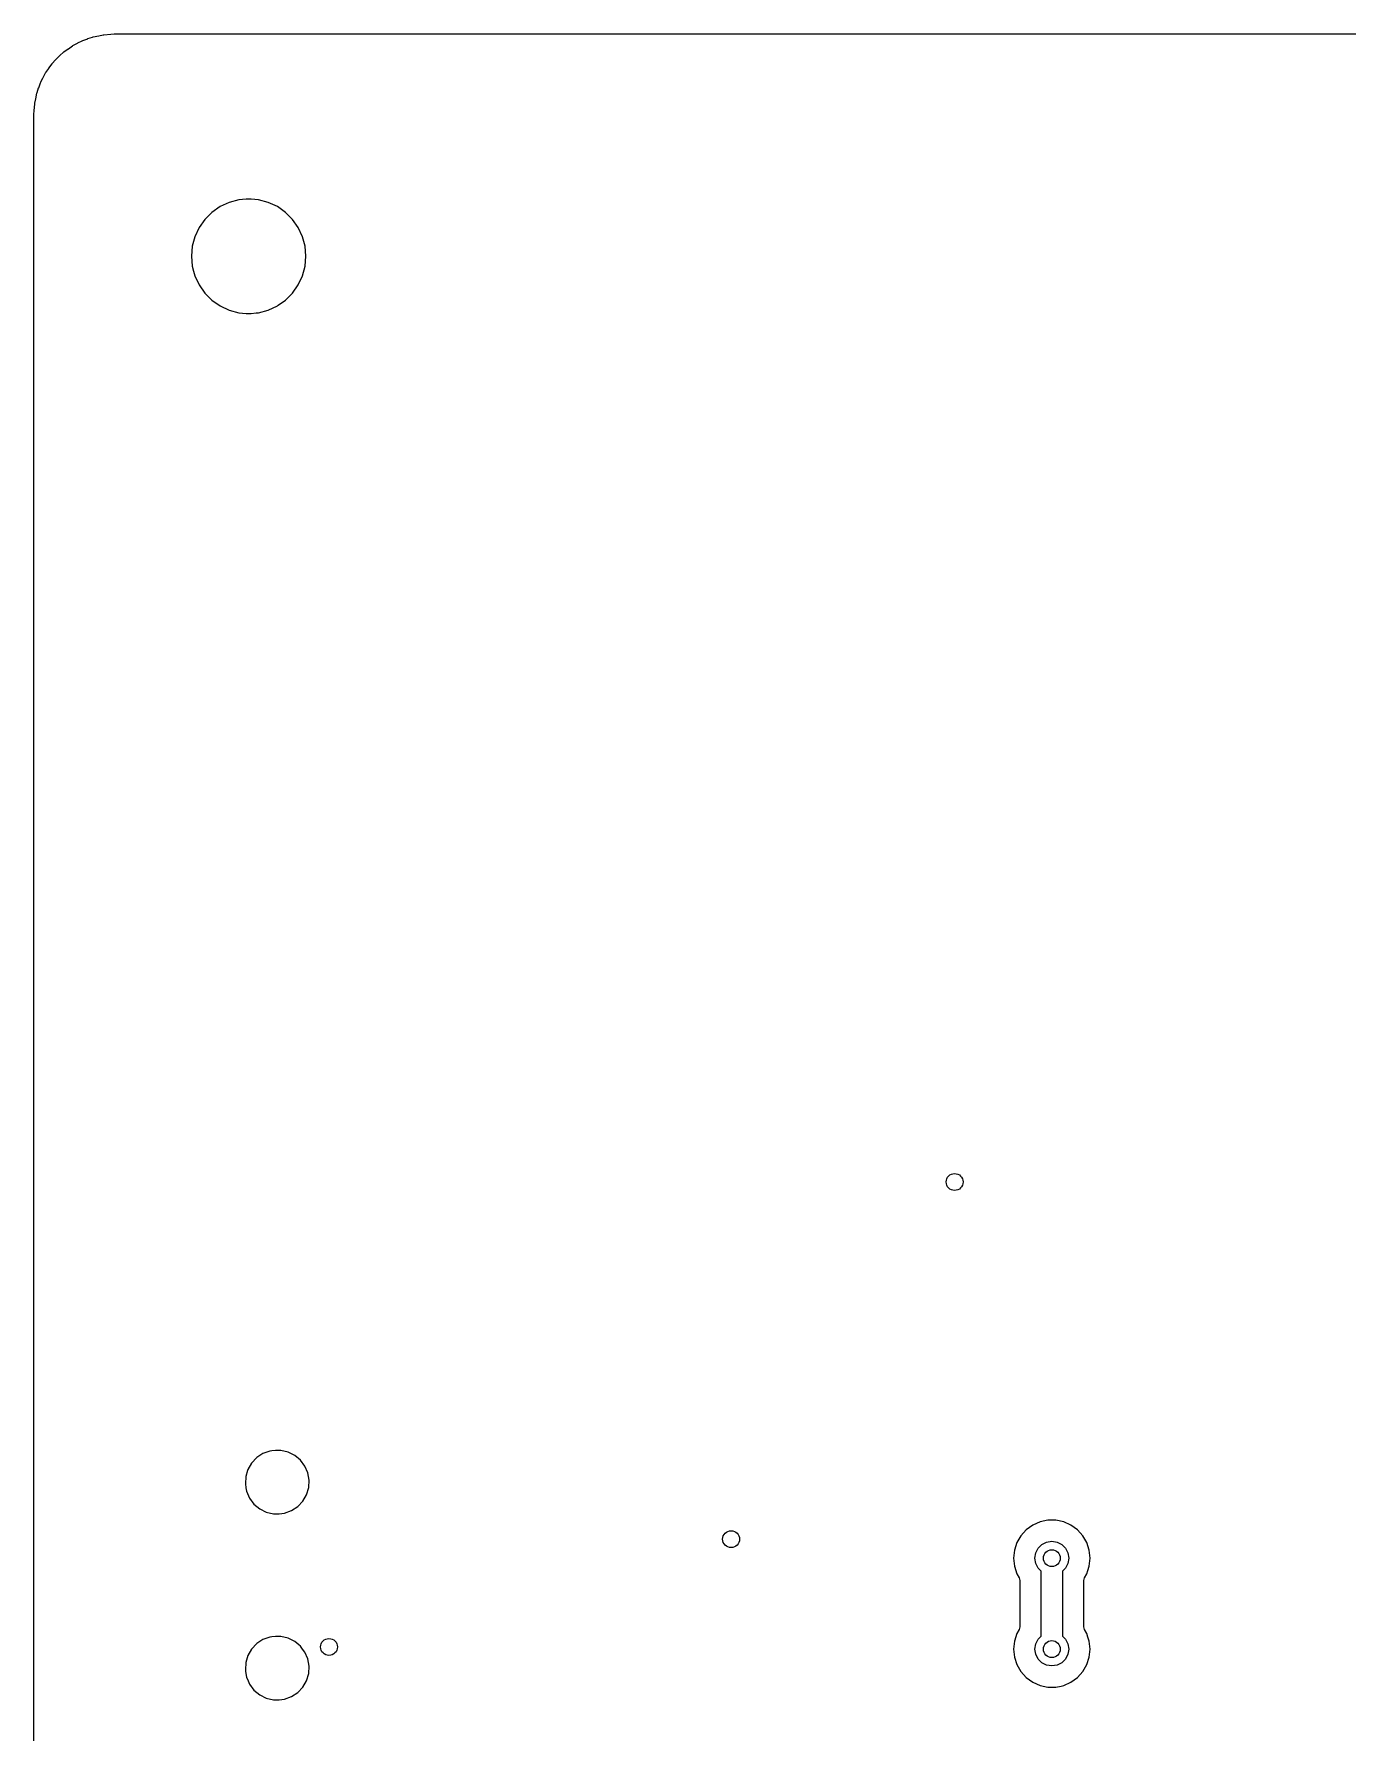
# Model space of a CAD drawing. Extents: x 5.05 to 8.3, y -4.1 to -1.1.
# Drawn here: x 5.05 to 6.273, y -2.682 to -1.1 of the extents above; entities that cross this region are included whole.
import ezdxf

# ---------------------------------------------------------------- set-up
doc = ezdxf.new("R2010")
doc.units = 0
doc.header["$MEASUREMENT"] = 0
doc.layers.add('BLACK', color=7, linetype='CONTINUOUS')

msp = doc.modelspace()

# ---------------------------------------------------------------- linework, layer by layer
at = {"layer": 'BLACK', "linetype": 'CONTINUOUS'}
for p, q in [((5.09083, -1.10843), (5.09499, -1.10638)), ((5.09499, -1.10638), (5.09544, -1.10618)), ((5.09544, -1.10618), (5.10018, -1.10442)), ((5.10018, -1.10442), (5.10031, -1.10437)), ((5.10031, -1.10437), (5.10461, -1.10291)), ((5.10461, -1.10291), (5.10514, -1.10276)), ((5.10514, -1.10276), (5.11031, -1.10164)), ((5.11031, -1.10164), (5.11038, -1.10162)), ((5.11038, -1.10162), (5.11461, -1.10078)), ((5.11461, -1.10078), (5.11521, -1.1007)), ((5.11521, -1.1007), (5.12171, -1.10024)), ((5.12171, -1.10024), (5.12484, -1.10003)), ((5.12171, -1.10024), (5.12171, -1.10024)), ((5.12484, -1.10003), (5.12516, -1.10002)), ((5.12516, -1.10002), (8.22484, -1.10002)), ((5.07036, -1.12384), (5.07384, -1.12036)), ((5.07384, -1.12036), (5.07407, -1.12015)), ((5.07407, -1.12015), (5.0776, -1.11705)), ((5.0776, -1.11705), (5.07789, -1.11682)), ((5.07789, -1.11682), (5.08183, -1.11387)), ((5.08183, -1.11387), (5.08204, -1.11372)), ((5.08204, -1.11372), (5.08593, -1.11112)), ((5.08593, -1.11112), (5.0863, -1.1109)), ((5.0863, -1.1109), (5.09066, -1.10852)), ((5.09066, -1.10852), (5.09083, -1.10843)), ((5.05852, -1.14066), (5.0609, -1.1363)), ((5.0609, -1.1363), (5.06112, -1.13593)), ((5.06112, -1.13593), (5.06372, -1.13204)), ((5.06372, -1.13204), (5.06387, -1.13183)), ((5.06387, -1.13183), (5.06682, -1.12789)), ((5.06682, -1.12789), (5.06705, -1.1276)), ((5.06705, -1.1276), (5.07015, -1.12407)), ((5.07015, -1.12407), (5.07036, -1.12384)), ((5.05291, -1.15461), (5.05437, -1.15031)), ((5.05437, -1.15031), (5.05442, -1.15018)), ((5.05442, -1.15018), (5.05618, -1.14544)), ((5.05618, -1.14544), (5.05638, -1.14499)), ((5.05638, -1.14499), (5.05843, -1.14083)), ((5.05843, -1.14083), (5.05852, -1.14066)), ((5.05024, -1.17171), (5.0507, -1.16521)), ((5.0507, -1.16521), (5.05078, -1.16461)), ((5.05078, -1.16461), (5.05162, -1.16038)), ((5.05162, -1.16038), (5.05164, -1.16031)), ((5.05164, -1.16031), (5.05276, -1.15514)), ((5.05276, -1.15514), (5.05291, -1.15461)), ((5.05002, -1.17516), (5.05003, -1.17484)), ((5.05002, -1.30709), (5.05002, -1.17516)), ((5.05003, -1.1748), (5.05024, -1.17171)), ((5.05003, -1.17484), (5.05003, -1.1748)), ((5.22331, -1.26086), (5.21569, -1.2662)), ((5.23175, -1.25693), (5.22331, -1.26086)), ((5.24073, -1.25453), (5.23175, -1.25693)), ((5.24768, -1.25392), (5.24073, -1.25453)), ((5.25232, -1.25392), (5.24768, -1.25392)), ((5.24768, -1.25392), (5.24768, -1.25392)), ((5.25927, -1.25453), (5.25232, -1.25392)), ((5.25232, -1.25392), (5.25232, -1.25392)), ((5.26825, -1.25693), (5.25927, -1.25453)), ((5.27669, -1.26086), (5.26825, -1.25693)), ((5.26825, -1.25693), (5.26825, -1.25693)), ((5.28431, -1.2662), (5.27669, -1.26086)), ((5.20378, -1.2804), (5.19985, -1.28883)), ((5.20911, -1.27278), (5.20378, -1.2804)), ((5.21569, -1.2662), (5.20911, -1.27278)), ((5.29089, -1.27278), (5.28431, -1.2662)), ((5.29622, -1.2804), (5.29089, -1.27278)), ((5.30015, -1.28883), (5.29622, -1.2804)), ((5.19985, -1.28883), (5.19744, -1.29782)), ((5.30256, -1.29782), (5.30015, -1.28883)), ((5.05002, -1.53842), (5.05002, -1.30709)), ((5.19744, -1.29782), (5.19663, -1.30709)), ((5.19663, -1.30709), (5.19744, -1.31635)), ((5.30337, -1.30709), (5.30256, -1.29782)), ((5.30256, -1.31635), (5.30337, -1.30709)), ((5.19744, -1.31635), (5.19868, -1.32099)), ((5.19868, -1.32099), (5.19985, -1.32534)), ((5.19985, -1.32534), (5.20378, -1.33377)), ((5.29622, -1.33377), (5.30015, -1.32534)), ((5.30015, -1.32534), (5.30256, -1.31635)), ((5.20378, -1.33377), (5.20911, -1.34139)), ((5.20911, -1.34139), (5.21569, -1.34797)), ((5.28431, -1.34797), (5.29089, -1.34139)), ((5.29089, -1.34139), (5.29622, -1.33377)), ((5.21569, -1.34797), (5.22331, -1.35331)), ((5.22331, -1.35331), (5.23175, -1.35724)), ((5.23175, -1.35724), (5.24073, -1.35965)), ((5.24073, -1.35965), (5.24768, -1.36026)), ((5.25232, -1.36026), (5.25695, -1.35985)), ((5.25695, -1.35985), (5.25927, -1.35965)), ((5.25927, -1.35965), (5.26825, -1.35724)), ((5.26825, -1.35724), (5.27669, -1.35331)), ((5.27669, -1.35331), (5.27748, -1.35276)), ((5.27748, -1.35276), (5.28431, -1.34797)), ((5.24768, -1.36026), (5.24768, -1.36026)), ((5.24768, -1.36026), (5.25232, -1.36026)), ((5.25232, -1.36026), (5.25232, -1.36026)), ((5.05002, -1.72835), (5.05002, -1.53842)), ((5.05002, -1.98417), (5.05002, -1.72835)), ((5.05002, -2.11217), (5.05002, -1.98417)), ((5.05002, -2.17096), (5.05002, -2.11217)), ((5.05002, -2.22526), (5.05002, -2.17096)), ((5.05002, -2.31581), (5.05002, -2.22526)), ((5.05002, -2.45055), (5.05002, -2.31581)), ((5.27164, -2.41965), (5.26971, -2.41987)), ((5.27485, -2.41927), (5.27164, -2.41965)), ((5.28003, -2.41927), (5.27485, -2.41927)), ((5.28675, -2.42086), (5.28003, -2.41927)), ((5.28003, -2.41927), (5.28003, -2.41927)), ((5.25271, -2.43105), (5.24926, -2.43704)), ((5.25745, -2.42603), (5.25271, -2.43105)), ((5.26322, -2.42223), (5.25745, -2.42603)), ((5.26971, -2.41987), (5.26322, -2.42223)), ((5.29292, -2.42396), (5.28675, -2.42086)), ((5.29821, -2.4284), (5.29292, -2.42396)), ((5.30234, -2.43394), (5.29821, -2.4284)), ((5.29821, -2.4284), (5.29821, -2.4284)), ((5.30507, -2.44029), (5.30234, -2.43394)), ((5.05002, -2.62378), (5.05002, -2.45055)), ((5.24728, -2.44365), (5.24688, -2.45055)), ((5.24688, -2.45055), (5.24749, -2.45402)), ((5.24897, -2.438), (5.24728, -2.44365)), ((5.24728, -2.44365), (5.24728, -2.44365)), ((5.24728, -2.44365), (5.24728, -2.44365)), ((5.24926, -2.43704), (5.24897, -2.438)), ((5.30627, -2.44709), (5.30507, -2.44029)), ((5.30587, -2.45398), (5.30627, -2.44709)), ((5.24749, -2.45402), (5.24808, -2.45735)), ((5.24808, -2.45735), (5.25081, -2.46369)), ((5.25081, -2.46369), (5.25494, -2.46923)), ((5.2957, -2.47161), (5.30044, -2.46658)), ((5.30044, -2.46658), (5.30389, -2.4606)), ((5.30389, -2.4606), (5.30587, -2.45398)), ((5.25494, -2.46923), (5.26023, -2.47367)), ((5.26023, -2.47367), (5.26023, -2.47367)), ((5.26023, -2.47367), (5.26023, -2.47367)), ((5.26023, -2.47367), (5.2664, -2.47677)), ((5.2664, -2.47677), (5.2664, -2.47677)), ((5.2664, -2.47677), (5.2664, -2.47677)), ((5.2664, -2.47677), (5.27312, -2.47837)), ((5.27312, -2.47837), (5.27312, -2.47837)), ((5.27312, -2.47837), (5.2783, -2.47837)), ((5.2783, -2.47837), (5.28344, -2.47777)), ((5.2783, -2.47837), (5.2783, -2.47837)), ((5.28344, -2.47777), (5.28993, -2.4754)), ((5.28993, -2.4754), (5.2957, -2.47161)), ((5.96919, -2.49873), (5.96547, -2.50519)), ((5.97418, -2.49319), (5.96919, -2.49873)), ((5.98021, -2.48881), (5.97418, -2.49319)), ((5.98702, -2.48578), (5.98021, -2.48881)), ((5.99431, -2.48423), (5.98702, -2.48578)), ((6.00176, -2.48423), (5.99431, -2.48423)), ((5.99431, -2.48423), (5.99431, -2.48423)), ((6.00905, -2.48578), (6.00176, -2.48423)), ((6.00176, -2.48423), (6.00176, -2.48423)), ((6.01586, -2.48881), (6.00905, -2.48578)), ((6.02188, -2.49319), (6.01586, -2.48881)), ((6.02687, -2.49873), (6.02188, -2.49319)), ((6.0306, -2.50519), (6.02687, -2.49873)), ((5.96316, -2.51227), (5.96238, -2.51969)), ((5.96547, -2.50519), (5.96316, -2.51227)), ((5.98305, -2.51482), (5.98529, -2.51043)), ((5.98529, -2.51043), (5.98878, -2.50694)), ((5.98878, -2.50694), (5.99317, -2.50471)), ((5.99317, -2.50471), (5.99803, -2.50394)), ((5.99803, -2.50394), (6.0029, -2.50471)), ((6.0029, -2.50471), (6.00729, -2.50694)), ((6.00729, -2.50694), (6.01077, -2.51043)), ((6.01077, -2.51043), (6.01301, -2.51482)), ((6.0329, -2.51227), (6.0306, -2.50519)), ((6.0306, -2.50519), (6.0306, -2.50519)), ((6.03368, -2.51969), (6.0329, -2.51227)), ((5.96238, -2.51969), (5.96316, -2.5271)), ((5.96316, -2.5271), (5.96547, -2.53418)), ((5.98228, -2.51969), (5.98305, -2.51482)), ((5.98305, -2.52455), (5.98228, -2.51969)), ((5.98529, -2.52894), (5.98305, -2.52455)), ((5.98803, -2.53168), (5.98529, -2.52894)), ((6.01077, -2.52894), (6.00803, -2.53168)), ((6.01301, -2.52455), (6.01077, -2.52894)), ((6.01301, -2.51482), (6.01378, -2.51969)), ((6.01378, -2.51969), (6.01301, -2.52455)), ((6.03159, -2.53114), (6.0329, -2.5271)), ((6.0329, -2.5271), (6.03316, -2.52463)), ((6.03316, -2.52463), (6.03368, -2.51969)), ((5.96547, -2.53418), (5.96767, -2.53801)), ((5.96767, -2.53801), (5.96833, -2.54045)), ((5.96833, -2.54045), (5.96833, -2.58357)), ((5.98803, -2.58858), (5.98803, -2.53168)), ((6.00803, -2.53168), (6.00803, -2.58858)), ((6.02774, -2.54045), (6.02839, -2.53801)), ((6.02774, -2.58357), (6.02774, -2.54045)), ((6.02839, -2.53801), (6.0306, -2.53418)), ((6.0306, -2.53418), (6.03159, -2.53114)), ((5.26971, -2.5931), (5.26322, -2.59546)), ((5.27164, -2.59288), (5.26971, -2.5931)), ((5.27485, -2.5925), (5.27164, -2.59288)), ((5.28003, -2.5925), (5.27485, -2.5925)), ((5.28675, -2.59409), (5.28003, -2.5925)), ((5.28003, -2.5925), (5.28003, -2.5925)), ((5.96547, -2.58983), (5.96316, -2.59692)), ((5.96767, -2.58601), (5.96547, -2.58983)), ((5.96833, -2.58357), (5.96767, -2.58601)), ((5.98529, -2.59507), (5.98803, -2.59233)), ((5.98803, -2.59233), (5.98803, -2.58858)), ((6.00803, -2.58858), (6.00803, -2.59233)), ((6.00803, -2.59233), (6.01077, -2.59507)), ((6.02839, -2.58601), (6.02774, -2.58357)), ((6.0306, -2.58983), (6.02839, -2.58601)), ((6.03166, -2.5931), (6.0306, -2.58983)), ((6.0329, -2.59692), (6.03166, -2.5931)), ((5.25271, -2.60428), (5.24926, -2.61026)), ((5.25745, -2.59926), (5.25271, -2.60428)), ((5.26322, -2.59546), (5.25745, -2.59926)), ((5.29292, -2.59719), (5.28675, -2.59409)), ((5.29658, -2.60026), (5.29292, -2.59719)), ((5.29821, -2.60163), (5.29658, -2.60026)), ((5.30022, -2.60433), (5.29821, -2.60163)), ((5.30234, -2.60717), (5.30022, -2.60433)), ((5.30507, -2.61352), (5.30234, -2.60717)), ((5.96316, -2.59692), (5.96238, -2.60433)), ((5.96238, -2.60433), (5.96316, -2.61174)), ((5.98228, -2.60433), (5.98305, -2.59946)), ((5.98305, -2.6092), (5.98228, -2.60433)), ((5.98305, -2.59946), (5.98529, -2.59507)), ((5.98529, -2.61359), (5.98305, -2.6092)), ((6.01077, -2.59507), (6.01301, -2.59946)), ((6.01301, -2.6092), (6.01077, -2.61359)), ((6.01301, -2.59946), (6.01378, -2.60433)), ((6.01378, -2.60433), (6.01301, -2.6092)), ((6.03368, -2.60433), (6.0329, -2.59692)), ((6.0329, -2.61174), (6.03368, -2.60433)), ((5.05002, -2.82283), (5.05002, -2.62378)), ((5.24728, -2.61688), (5.24688, -2.62378)), ((5.24688, -2.62378), (5.24714, -2.62528)), ((5.24714, -2.62528), (5.24808, -2.63058)), ((5.24926, -2.61026), (5.24728, -2.61688)), ((5.24728, -2.61688), (5.24728, -2.61688)), ((5.24728, -2.61688), (5.24728, -2.61688)), ((5.24926, -2.61026), (5.24926, -2.61026)), ((5.30627, -2.62032), (5.30507, -2.61352)), ((5.30587, -2.62721), (5.30627, -2.62032)), ((5.96316, -2.61174), (5.96547, -2.61883)), ((5.96547, -2.61883), (5.96919, -2.62528)), ((5.96919, -2.62528), (5.97418, -2.63082)), ((5.98878, -2.61707), (5.98529, -2.61359)), ((5.99317, -2.61931), (5.98878, -2.61707)), ((5.99803, -2.62008), (5.99317, -2.61931)), ((6.0029, -2.61931), (5.99803, -2.62008)), ((6.00729, -2.61707), (6.0029, -2.61931)), ((6.01077, -2.61359), (6.00729, -2.61707)), ((6.02188, -2.63082), (6.02687, -2.62528)), ((6.02687, -2.62528), (6.0306, -2.61883)), ((6.0306, -2.61883), (6.0329, -2.61174)), ((5.24808, -2.63058), (5.24948, -2.63383)), ((5.24948, -2.63383), (5.25081, -2.63692)), ((5.25081, -2.63692), (5.25494, -2.64246)), ((5.2957, -2.64484), (5.30044, -2.63981)), ((5.30044, -2.63981), (5.30389, -2.63383)), ((5.30389, -2.63383), (5.30587, -2.62721)), ((5.97418, -2.63082), (5.98021, -2.6352)), ((5.98021, -2.6352), (5.98702, -2.63823)), ((5.98702, -2.63823), (5.99431, -2.63978)), ((5.99431, -2.63978), (5.99431, -2.63978)), ((5.99431, -2.63978), (6.00176, -2.63978)), ((6.00176, -2.63978), (6.00662, -2.63875)), ((6.00176, -2.63978), (6.00176, -2.63978)), ((6.00662, -2.63875), (6.00905, -2.63823)), ((6.00905, -2.63823), (6.01586, -2.6352)), ((6.01586, -2.6352), (6.02188, -2.63082)), ((5.25494, -2.64246), (5.26023, -2.6469)), ((5.26023, -2.6469), (5.26023, -2.6469)), ((5.26023, -2.6469), (5.26023, -2.6469)), ((5.26023, -2.6469), (5.2664, -2.65)), ((5.2664, -2.65), (5.2664, -2.65)), ((5.2664, -2.65), (5.2664, -2.65)), ((5.2664, -2.65), (5.27312, -2.65159)), ((5.27312, -2.65159), (5.27312, -2.65159)), ((5.27312, -2.65159), (5.2783, -2.65159)), ((5.2783, -2.65159), (5.28344, -2.65099)), ((5.2783, -2.65159), (5.2783, -2.65159)), ((5.28344, -2.65099), (5.28993, -2.64863)), ((5.28993, -2.64863), (5.2957, -2.64484))]:
    msp.add_line(p, q, dxfattribs=at)
at = {"layer": 'BLACK'}
for centre in [(5.90748, -2.16929), (5.69931, -2.50197), (5.99803, -2.51969), (5.3248, -2.60236), (5.99803, -2.60433)]:
    msp.add_circle(centre, 0.00787, dxfattribs=at)

doc.saveas('drawing.dxf')
